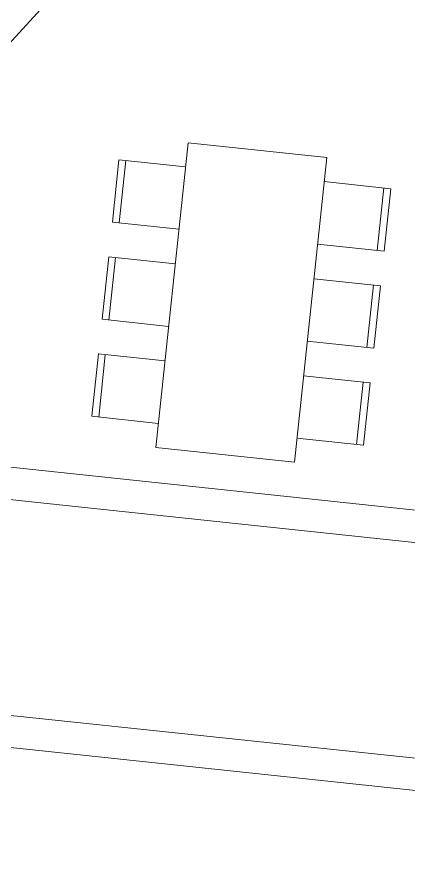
# Model space of a CAD drawing. Header units: metres. Extents: x 750 to 3116, y -341 to 1465.
# Drawn here: x 1592.2 to 1595.01, y 758.92 to 765.03 of the extents above; entities that cross this region are included whole.
import ezdxf

# ---------------------------------------------------------------- set-up
doc = ezdxf.new("R2010")
doc.units = ezdxf.units.M
for name, color, linetype, lineweight in [('Cycle road', 254, 'Continuous', 20), ('Furniture', 44, 'Continuous', 5), ('Inverted beam', 252, 'Continuous', 5), ('Wall ext', 20, 'Continuous', 18)]:
    doc.layers.add(name, color=color, linetype=linetype, lineweight=lineweight)

# ---------------------------------------------------------------- blocks, each defined once
blk = doc.blocks.new('Dining Table')
at = {"layer": 'Furniture', "color": 0, "linetype": 'ByBlock'}
for p, q in [((29872645.4, 12208378.8), (29872645.4, 12208858.8)), ((29872645.4, 12208858.8), (29873095.4, 12208858.8)), ((29873095.4, 12208858.8), (29873095.4, 12208378.8)), ((29873345.4, 12208858.8), (29873345.4, 12208378.8)), ((29873795.4, 12208858.8), (29873345.4, 12208858.8)), ((29873795.4, 12208378.8), (29873795.4, 12208858.8)), ((29874495.4, 12208858.8), (29874045.4, 12208858.8)), ((29874045.4, 12208858.8), (29874045.4, 12208378.8)), ((29874495.4, 12208378.8), (29874495.4, 12208858.8)), ((29872645.4, 12208808.8), (29873095.4, 12208808.8)), ((29873795.4, 12208808.8), (29873345.4, 12208808.8)), ((29874495.4, 12208808.8), (29874045.4, 12208808.8)), ((29872470.4, 12208378.8), (29872470.4, 12207378.8)), ((29874670.4, 12208378.8), (29872470.4, 12208378.8)), ((29874670.4, 12207378.8), (29874670.4, 12208378.8)), ((29874670.4, 12207378.8), (29872470.4, 12207378.8)), ((29872645.4, 12207378.8), (29872645.4, 12206898.8)), ((29873095.4, 12206898.8), (29873095.4, 12207378.8)), ((29873345.4, 12206898.8), (29873345.4, 12207378.8)), ((29873795.4, 12207378.8), (29873795.4, 12206898.8)), ((29874045.4, 12206898.8), (29874045.4, 12207378.8)), ((29874495.4, 12207378.8), (29874495.4, 12206898.8)), ((29872645.4, 12206948.8), (29873095.4, 12206948.8)), ((29873795.4, 12206948.8), (29873345.4, 12206948.8)), ((29874495.4, 12206948.8), (29874045.4, 12206948.8)), ((29872645.4, 12206898.8), (29873095.4, 12206898.8)), ((29873795.4, 12206898.8), (29873345.4, 12206898.8)), ((29874495.4, 12206898.8), (29874045.4, 12206898.8))]:
    blk.add_line(p, q, dxfattribs=at)

msp = doc.modelspace()

# ---------------------------------------------------------------- linework, layer by layer
at = {"layer": 'Cycle road', "lineweight": 20}
msp.add_line((1614.7621, 757.3874), (1571.5184, 761.9759), dxfattribs=at)
at = {"layer": 'Cycle road'}
msp.add_line((1589.7387, 760.2739), (1614.7864, 757.6161), dxfattribs=at)
at = {"layer": 'Inverted beam'}
msp.add_line((1591.4922, 761.8678), (1600.621, 760.8991), dxfattribs=at)
at = {"layer": 'Inverted beam', "lineweight": 20}
msp.add_lwpolyline([(1600.5948, 760.6706), (1591.468, 761.6391)], dxfattribs=at)
at = {"layer": 'Wall ext'}
msp.add_line((1589.6148, 762.067), (1593.9376, 766.7981), dxfattribs=at)

# ---------------------------------------------------------------- block references
at = {"layer": 'Furniture', "xscale": 0.001, "yscale": 0.001, "zscale": 0.001, "rotation": 263.9431084912122}
msp.add_blockref('Dining Table', (-7393.7824, 31757.9096), dxfattribs=at)

doc.saveas('drawing.dxf')
